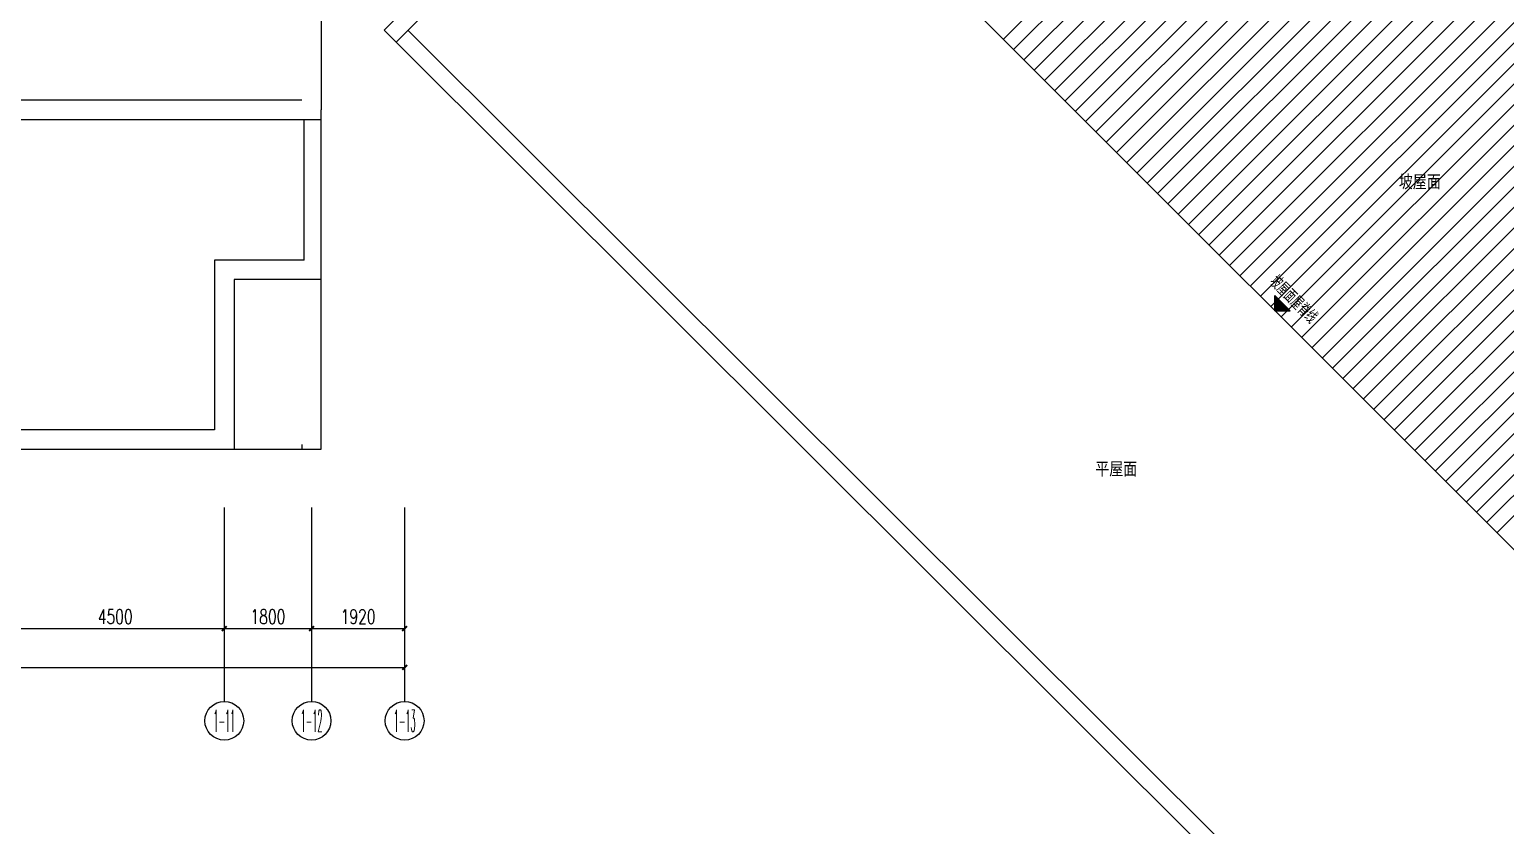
# Model space of a CAD drawing. Extents: x 815029915 to 815825525, y 579155098 to 579748855.
# Drawn here: x 815642196 to 815672643, y 579467706 to 579484127 of the extents above; entities that cross this region are included whole.
import ezdxf
from ezdxf.enums import TextEntityAlignment as Align

# ---------------------------------------------------------------- set-up
doc = ezdxf.new("R2010")
doc.units = 0
doc.header["$LTSCALE"] = 100
doc.header["$MEASUREMENT"] = 0
for name, color, linetype in [('AXIS', 3, 'Continuous'), ('AXIS_TEXT', 7, 'Continuous'), ('DIM_ELEV', 3, 'Continuous'), ('PUB_TEXT', 7, 'Continuous')]:
    doc.layers.add(name, color=color, linetype=linetype)
doc.styles.add('_TCH_AXIS', font='COMPLEX', dxfattribs={"bigfont": 'GBCBIG'})
doc.styles.add('_TCH_DIM', font='SIMPLEX', dxfattribs={"bigfont": 'GBCBIG'})
doc.styles.add('_TCH_DIM_T3', font='SIMPLEX', dxfattribs={"width": 0.705882, "bigfont": 'GBCBIG'})
doc.styles.add('COMPLEX', font='COMPLEX')
doc.styles.add('宋体-TK', font='', dxfattribs={"width": 0.8})
doc.styles.get('宋体-TK').set_extended_font_data('SimSun')
doc.dimstyles.new('_TCH_ARCH-100', dxfattribs={"dimscale": 100, "dimtxt": 2.975, "dimasz": 1, "dimexe": 2.5, "dimexo": 3, "dimgap": 1, "dimtad": 1, "dimdec": 0, "dimzin": 0, "dimdsep": 46, "dimtxsty": '_TCH_DIM_T3', "dimblk": 'ARCHTICK', "dimcen": 0.09, "dimclrt": 7, "dimazin": 2, "dimtfac": 1, "dimtdec": 0, "dimtix": 1, "dimtmove": 2, "dimatfit": 3, "dimfxl": 0, "dimtolj": 1, "dimtzin": 0, "dimarcsym": 0})

# ---------------------------------------------------------------- blocks, each defined once
blk = doc.blocks.new('_ArchTick')
at = {"color": 0, "linetype": 'ByBlock', "const_width": 0.4}
blk.add_lwpolyline([(-0.5, -0.5), (0.5, 0.5)], dxfattribs=at)
blk = doc.blocks.new('*D597')
at = {"layer": 'AXIS', "color": 0, "lineweight": -2, "transparency": 16777216}
for p, q in [((815655732, 579507165), (815658030, 579509463)), ((815657853, 579509286), (815695330, 579471810)), ((815693209, 579469688), (815695507, 579471986))]:
    blk.add_line(p, q, dxfattribs=at)
at = {"layer": 'Defpoints', "color": 0, "transparency": 16777216}
for p in [(815655520, 579506953), (815695330, 579471810), (815692996, 579469476)]:
    blk.add_point(p, dxfattribs=at)
at = {"layer": 'AXIS', "color": 0, "lineweight": -2, "transparency": 16777216, "xscale": 100, "yscale": 100, "zscale": 100}
for p, rotation in [((815657853, 579509286), 135.0000000001822), ((815695330, 579471810), 315.0000000001822)]:
    blk.add_blockref('_ArchTick', p, dxfattribs=dict(at, rotation=rotation))
at = {"layer": 'AXIS', "color": 7, "transparency": 16777216, "insert": (815676767, 579490724), "char_height": 297.5, "attachment_point": 5, "rotation": 315, "style": '_TCH_DIM_T3'}
blk.add_mtext('\\A1;53000', dxfattribs=at)
blk = doc.blocks.new('_AXISO')
blk.add_circle((0, 0), 0.5)
at = {"layer": 'AXIS_TEXT', "style": 'COMPLEX', "width": 1.041667}
blk.add_attdef('A', text='', height=0.56, dxfattribs=at).set_placement((-0.25, -0.28), (0.25, -0.28), align=Align.FIT)
blk = doc.blocks.new('*D643')
at = {"layer": 'AXIS', "color": 0, "lineweight": -2, "transparency": 16777216}
for p, q in [((815590514, 579473967), (815590514, 579470717)), ((815649934, 579473967), (815649934, 579470717)), ((815590514, 579470967), (815649934, 579470967))]:
    blk.add_line(p, q, dxfattribs=at)
at = {"layer": 'Defpoints', "color": 0, "transparency": 16777216}
for p in [(815590514, 579474267), (815649934, 579474267), (815649934, 579470967)]:
    blk.add_point(p, dxfattribs=at)
at = {"layer": 'AXIS', "color": 0, "lineweight": -2, "transparency": 16777216, "xscale": 100, "yscale": 100, "zscale": 100, "rotation": 180}
blk.add_blockref('_ArchTick', (815590514, 579470967), dxfattribs=at)
at = {"layer": 'AXIS', "color": 0, "lineweight": -2, "transparency": 16777216, "xscale": 100, "yscale": 100, "zscale": 100}
blk.add_blockref('_ArchTick', (815649934, 579470967), dxfattribs=at)
at = {"layer": 'AXIS', "color": 7, "transparency": 16777216, "insert": (815620224, 579471215), "char_height": 297.5, "attachment_point": 5, "style": '_TCH_DIM_T3'}
blk.add_mtext('\\A1;59420', dxfattribs=at)
blk = doc.blocks.new('*D656')
at = {"layer": 'AXIS', "color": 0, "lineweight": -2, "transparency": 16777216}
for p, q in [((815641714, 579473967), (815641714, 579471517)), ((815646214, 579473967), (815646214, 579471517)), ((815641714, 579471767), (815646214, 579471767))]:
    blk.add_line(p, q, dxfattribs=at)
at = {"layer": 'Defpoints', "color": 0, "transparency": 16777216}
for p in [(815641714, 579474267), (815646214, 579474267), (815646214, 579471767)]:
    blk.add_point(p, dxfattribs=at)
at = {"layer": 'AXIS', "color": 0, "lineweight": -2, "transparency": 16777216, "xscale": 100, "yscale": 100, "zscale": 100, "rotation": 180}
blk.add_blockref('_ArchTick', (815641714, 579471767), dxfattribs=at)
at = {"layer": 'AXIS', "color": 0, "lineweight": -2, "transparency": 16777216, "xscale": 100, "yscale": 100, "zscale": 100}
blk.add_blockref('_ArchTick', (815646214, 579471767), dxfattribs=at)
at = {"layer": 'AXIS', "color": 7, "transparency": 16777216, "insert": (815643964, 579472015), "char_height": 297.5, "attachment_point": 5, "style": '_TCH_DIM_T3'}
blk.add_mtext('\\A1;4500', dxfattribs=at)
blk = doc.blocks.new('*D657')
at = {"layer": 'AXIS', "color": 0, "lineweight": -2, "transparency": 16777216}
for p, q in [((815646214, 579473967), (815646214, 579471517)), ((815648014, 579473967), (815648014, 579471517)), ((815646214, 579471767), (815648014, 579471767))]:
    blk.add_line(p, q, dxfattribs=at)
at = {"layer": 'Defpoints', "color": 0, "transparency": 16777216}
for p in [(815646214, 579474267), (815648014, 579474267), (815648014, 579471767)]:
    blk.add_point(p, dxfattribs=at)
at = {"layer": 'AXIS', "color": 0, "lineweight": -2, "transparency": 16777216, "xscale": 100, "yscale": 100, "zscale": 100, "rotation": 180}
blk.add_blockref('_ArchTick', (815646214, 579471767), dxfattribs=at)
at = {"layer": 'AXIS', "color": 0, "lineweight": -2, "transparency": 16777216, "xscale": 100, "yscale": 100, "zscale": 100}
blk.add_blockref('_ArchTick', (815648014, 579471767), dxfattribs=at)
at = {"layer": 'AXIS', "color": 7, "transparency": 16777216, "insert": (815647114, 579472015), "char_height": 297.5, "attachment_point": 5, "style": '_TCH_DIM_T3'}
blk.add_mtext('\\A1;1800', dxfattribs=at)
blk = doc.blocks.new('*D658')
at = {"layer": 'AXIS', "color": 0, "lineweight": -2, "transparency": 16777216}
for p, q in [((815648014, 579473967), (815648014, 579471517)), ((815649934, 579473967), (815649934, 579471517)), ((815648014, 579471767), (815649934, 579471767))]:
    blk.add_line(p, q, dxfattribs=at)
at = {"layer": 'Defpoints', "color": 0, "transparency": 16777216}
for p in [(815648014, 579474267), (815649934, 579474267), (815649934, 579471767)]:
    blk.add_point(p, dxfattribs=at)
at = {"layer": 'AXIS', "color": 0, "lineweight": -2, "transparency": 16777216, "xscale": 100, "yscale": 100, "zscale": 100, "rotation": 180}
blk.add_blockref('_ArchTick', (815648014, 579471767), dxfattribs=at)
at = {"layer": 'AXIS', "color": 0, "lineweight": -2, "transparency": 16777216, "xscale": 100, "yscale": 100, "zscale": 100}
blk.add_blockref('_ArchTick', (815649934, 579471767), dxfattribs=at)
at = {"layer": 'AXIS', "color": 7, "transparency": 16777216, "insert": (815648974, 579472015), "char_height": 297.5, "attachment_point": 5, "style": '_TCH_DIM_T3'}
blk.add_mtext('\\A1;1920', dxfattribs=at)

msp = doc.modelspace()

# ---------------------------------------------------------------- hatches: boundary and pattern name
at = {"layer": 'DIM_ELEV'}
msp.add_hatch(color=256, dxfattribs=at).paths.add_polyline_path([(815667886.1, 579478324.1), (815668204.3, 579478324.1), (815667886.1, 579478642.3)])

# ---------------------------------------------------------------- linework, layer by layer
for p, q in [((815648214.5, 579503666.7), (815648214.5, 579482466.7)), ((815649509.5, 579484113.4), (815662025.1, 579496770.5)), ((815649757.1, 579483866), (815662272.6, 579496523)), ((815680586.7, 579465622.4), (815656016.3, 579490196)), ((815680834.1, 579465374.9), (815656016.3, 579490196)), ((815649580, 579484042.6), (815649509.5, 579484113.4)), ((815674576.2, 579459117), (815649580, 579484042.6)), ((815674575.9, 579459611.7), (815650003.2, 579484114.9)), ((815647814.5, 579482666.7), (815626914.5, 579482666.7)), ((815648214.5, 579475466.7), (815648214.5, 579482466.7)), ((815648214.5, 579482266.7), (815626914.5, 579482266.7)), ((815647864.5, 579479366.7), (815647864.5, 579482266.7)), ((815647864.5, 579479366.7), (815646014.5, 579479366.7)), ((815646014.5, 579479366.7), (815646014.5, 579475866.7)), ((815648214.5, 579478966.7), (815646414.5, 579478966.7)), ((815646414.5, 579478966.7), (815646414.5, 579475466.7)), ((815646014.5, 579475866.7), (815628714.5, 579475866.7)), ((815626514.5, 579475466.7), (815648214.5, 579475466.7))]:
    msp.add_line(p, q)
at = {"color": 252, "linetype": 'Continuous'}
for p, q in [((815662285.4, 579483926.1), (815668330, 579489970.6)), ((815662497.5, 579483713.9), (815668542.1, 579489758.5)), ((815662709.6, 579483501.8), (815668754.2, 579489546.4)), ((815662921.8, 579483289.6), (815668966.4, 579489334.2)), ((815663133.9, 579483077.5), (815669178.5, 579489122.1)), ((815663346, 579482865.4), (815669390.6, 579488910)), ((815663558.1, 579482653.2), (815669602.8, 579488697.9)), ((815663770.2, 579482441.1), (815669814.9, 579488485.7)), ((815663982.3, 579482228.9), (815670027, 579488273.6)), ((815664194.5, 579482016.8), (815670239.1, 579488061.5)), ((815664406.6, 579481804.6), (815670451.3, 579487849.3)), ((815664618.7, 579481592.5), (815670663.4, 579487637.2)), ((815664830.8, 579481380.3), (815670875.5, 579487425.1)), ((815665042.9, 579481168.2), (815671087.7, 579487212.9)), ((815665255.1, 579480956), (815671299.8, 579487000.8)), ((815665467.2, 579480743.9), (815671511.9, 579486788.7)), ((815665679.3, 579480531.8), (815671724.1, 579486576.5)), ((815665891.4, 579480319.6), (815671936.2, 579486364.4)), ((815666103.5, 579480107.5), (815672148.3, 579486152.3)), ((815666315.6, 579479895.3), (815672360.5, 579485940.1)), ((815666527.8, 579479683.2), (815672572.6, 579485728)), ((815666739.9, 579479471), (815672784.7, 579485515.9)), ((815666952, 579479258.9), (815672996.9, 579485303.7)), ((815667164.1, 579479046.7), (815673209, 579485091.6)), ((815667376.2, 579478834.6), (815673421.1, 579484879.5)), ((815667588.4, 579478622.4), (815673633.3, 579484667.3)), ((815667800.5, 579478410.3), (815673845.4, 579484455.2)), ((815668012.6, 579478198.1), (815674057.5, 579484243.1)), ((815668224.7, 579477986), (815674269.7, 579484030.9)), ((815668436.8, 579477773.9), (815674481.8, 579483818.8)), ((815668648.9, 579477561.7), (815674693.9, 579483606.7)), ((815668861.1, 579477349.6), (815674906.1, 579483394.6)), ((815669073.2, 579477137.4), (815675118.2, 579483182.4)), ((815669285.3, 579476925.3), (815675330.3, 579482970.3)), ((815669497.4, 579476713.1), (815675542.4, 579482758.2)), ((815669709.5, 579476501), (815675754.6, 579482546)), ((815669921.7, 579476288.8), (815675966.7, 579482333.9)), ((815670133.8, 579476076.7), (815676178.8, 579482121.8)), ((815670345.9, 579475864.5), (815676391, 579481909.6)), ((815670558, 579475652.4), (815676603.1, 579481697.5)), ((815670770.1, 579475440.2), (815676815.2, 579481485.4)), ((815670982.2, 579475228.1), (815677027.4, 579481273.2)), ((815671194.4, 579475016), (815677239.5, 579481061.1)), ((815671406.5, 579474803.8), (815677451.6, 579480849)), ((815671618.6, 579474591.7), (815677663.8, 579480636.8)), ((815671830.7, 579474379.5), (815677875.9, 579480424.7)), ((815672042.8, 579474167.4), (815678088, 579480212.6)), ((815672255, 579473955.2), (815678300.2, 579480000.4)), ((815672467.1, 579473743.1), (815678512.3, 579479788.3))]:
    msp.add_line(p, q, dxfattribs=at)
at = {"color": 6}
for p, q in [((815647814.5, 579475566.7), (815647814.5, 579475466.7)), ((815647814.5, 579475466.7), (815648214.5, 579475466.7)), ((815648214.5, 579475466.7), (815648214.5, 579475566.7))]:
    msp.add_line(p, q, dxfattribs=at)
at = {"layer": 'AXIS'}
for p, q in [((815646214.5, 579474266.7), (815646214.5, 579470266.7)), ((815648014.5, 579474266.7), (815648014.5, 579470266.7)), ((815649934.5, 579474266.7), (815649934.5, 579470266.7))]:
    msp.add_line(p, q, dxfattribs=at)
at = {"layer": 'DIM_ELEV'}
for p, q in [((815667886.1, 579478324.1), (815667886.1, 579478642.3)), ((815668204.3, 579478324.1), (815667886.1, 579478642.3)), ((815667886.1, 579478324.1), (815668204.3, 579478324.1))]:
    msp.add_line(p, q, dxfattribs=at)

# ---------------------------------------------------------------- block references
at = {"layer": 'AXIS'}
ref = msp.add_blockref('_AXISO', (815646214.5, 579469866.7), dxfattribs=dict(at, xscale=800, yscale=800, zscale=800))
ref.add_attrib('A', '1-11', dxfattribs={"color": 7, "height": 452.55, "style": '_TCH_AXIS', "width": 0.323077}).set_placement((815645988.2, 579469640.4), (815646440.8, 579469640.4), align=Align.FIT)
ref = msp.add_blockref('_AXISO', (815648014.5, 579469866.7), dxfattribs=dict(at, xscale=800, yscale=800, zscale=800))
ref.add_attrib('A', '1-12', dxfattribs={"color": 7, "height": 452.55, "style": '_TCH_AXIS', "width": 0.3}).set_placement((815647788.2, 579469640.4), (815648240.8, 579469640.4), align=Align.FIT)
ref = msp.add_blockref('_AXISO', (815649934.5, 579469866.7), dxfattribs=dict(at, xscale=800, yscale=800, zscale=800))
ref.add_attrib('A', '1-13', dxfattribs={"color": 7, "height": 452.55, "style": '_TCH_AXIS', "width": 0.3}).set_placement((815649708.2, 579469640.4), (815650160.8, 579469640.4), align=Align.FIT)

# ---------------------------------------------------------------- texts
at = {"layer": 'PUB_TEXT', "style": '宋体-TK', "width": 0.8}
for s, p in [('坡屋面', (815670443.3, 579480856.9)), ('平屋面', (815664181.9, 579474933.1))]:
    msp.add_text(s, height=264.35, dxfattribs=at).set_placement(p)
at = {"layer": 'PUB_TEXT', "style": '_TCH_DIM'}
msp.add_text('坡屋面屋脊线', height=280, rotation=315, dxfattribs=at).set_placement((815667749.2, 579478890.7))

# ---------------------------------------------------------------- dimensions: what is measured, and where the dimension line sits
at = {"layer": 'AXIS'}
for p1, p2, distance, picture, middle in [((815655519.7, 579506952.8), (815692996.4, 579469476.2), 3300, '*D597', (815676767.4, 579490723.8)), ((815590514.5, 579474266.7), (815649934.5, 579474266.7), -3300, '*D643', (815620224.5, 579471215.4)), ((815641714.5, 579474266.7), (815646214.5, 579474266.7), -2500, '*D656', (815643964.5, 579472015.4)), ((815646214.5, 579474266.7), (815648014.5, 579474266.7), -2500, '*D657', (815647114.5, 579472015.4)), ((815648014.5, 579474266.7), (815649934.5, 579474266.7), -2500, '*D658', (815648974.5, 579472015.4))]:
    dim = msp.add_aligned_dim(p1=p1, p2=p2, distance=distance, dimstyle='_TCH_ARCH-100', dxfattribs=at)
    dim.commit()
    dim.dimension.update_dxf_attribs({"geometry": picture, "text_midpoint": middle})

doc.saveas('drawing.dxf')
